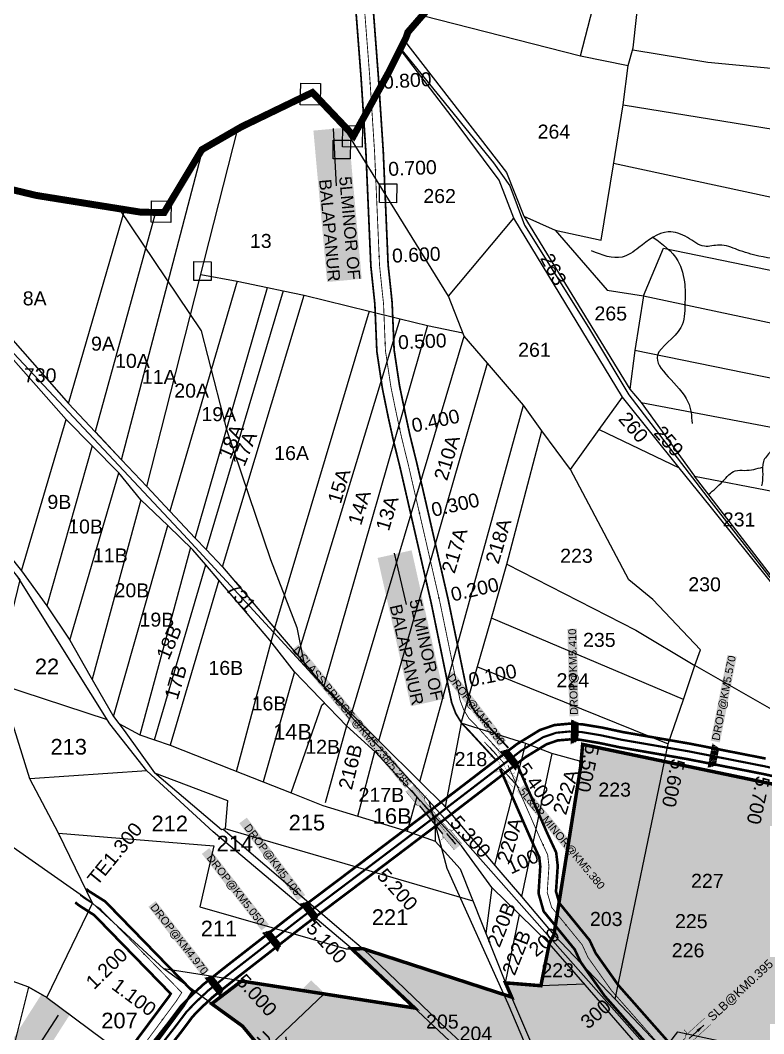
# Model space of a CAD drawing. Header units: inches. Extents: x 191726 to 254104, y 1600078 to 1621862.
# Drawn here: x 193610 to 194467, y 1614403 to 1615570 of the extents above; entities that cross this region are included whole.
import ezdxf
from ezdxf.enums import TextEntityAlignment as Align

# ---------------------------------------------------------------- set-up
doc = ezdxf.new("R2010")
doc.units = ezdxf.units.IN
doc.header["$LTSCALE"] = 15
doc.header["$MEASUREMENT"] = 0
doc.linetypes.add('ACAD_ISO02W100', pattern=[15, 12, -3])
doc.linetypes.add('HIDDEN2', pattern=[0.1875, 0.125, -0.0625])
for name, color, linetype in [('BOUNDRY STONES', 240, 'Continuous'), ('CANAL1', 7, 'Continuous'), ('CS', 134, 'Continuous'), ('CSMark', 72, 'Continuous'), ('PAPER SIZE', 5, 'Continuous'), ('PLOTS', 7, 'Continuous'), ('PLOTS NO', 7, 'Continuous'), ('ROADS', 1, 'Continuous'), ('STREAMS', 4, 'Continuous'), ('STRUCTURE', 5, 'Continuous'), ('text2', 7, 'Continuous'), ('VILLAGE BOUNDAY', 5, 'Continuous'), ('WUA-7', 3, 'Continuous')]:
    doc.layers.add(name, color=color, linetype=linetype)
doc.styles.get("Standard").update_dxf_attribs({"font": 'arial.ttf'})
doc.dimstyles.get("Standard").update_dxf_attribs({"dimtxt": 0.18, "dimasz": 0.18, "dimexe": 0.18, "dimexo": 0.0625, "dimgap": 0.09, "dimtad": 0, "dimtih": 1, "dimtoh": 1, "dimdec": 4, "dimzin": 0, "dimdsep": 46, "dimtxsty": 'Standard', "dimcen": 0.09, "dimadec": 0, "dimazin": 0, "dimtfac": 1, "dimtdec": 4, "dimtofl": 0, "dimtmove": 0, "dimatfit": 3, "dimfxl": 1, "dimtolj": 1, "dimtzin": 0, "dimarcsym": 0})

# ---------------------------------------------------------------- blocks, each defined once
blk = doc.blocks.new('DROP')
h = blk.add_hatch()
h.set_pattern_fill('ANSI31', color=1, scale=10, angle=45)
h.set_pattern_definition([(90, (-324.4107, -25.7687), (-1.25, 0), [])])
h.paths.add_polyline_path([(-9.9, -4.3), (-13.8, 4.1), (13.8, 4.1), (10.2, -4.3)])
at = {"layer": 'STRUCTURE', "color": 5, "const_width": 0.49}
blk.add_lwpolyline([(-9.9, -4.3), (-13.8, 4.1), (13.8, 4.1), (10.2, -4.3), (-9.9, -4.3)], dxfattribs=at)
at = {"layer": 'STRUCTURE', "color": 5}
blk.add_circle((0, 0), 1.33, dxfattribs=at)
blk = doc.blocks.new('DLB')
at = {"layer": 'STRUCTURE'}
h = blk.add_hatch(dxfattribs=at)
h.set_pattern_fill('DOTS', color=6, scale=20, angle=320.37224793, style=0)
h.paths.add_polyline_path([(769699.5, 1706950), (769699.5, 1706934), (769729.1, 1706934), (769732.1, 1706936), (769792.1, 1706936), (769795.1, 1706934), (769824.7, 1706934), (769824.7, 1706950), (769795.1, 1706950), (769792.1, 1706948), (769732.1, 1706948), (769729.1, 1706950)])
at = {"layer": 'STRUCTURE', "color": 6, "const_width": 0.628}
for points in [[(769726.1, 1706956), (769726.1, 1706952), (769732.1, 1706948), (769792.1, 1706948), (769798.1, 1706952), (769798.1, 1706956)], [(769726.1, 1706928), (769726.1, 1706932), (769732.1, 1706936), (769792.1, 1706936), (769798.1, 1706932), (769798.1, 1706928)], [(769732.1, 1706942), (769792.1, 1706942)]]:
    blk.add_lwpolyline(points, dxfattribs=at)
at = {"layer": 'STRUCTURE', "color": 6, "linetype": 'ACAD_ISO02W100', "ltscale": 0.5, "const_width": 0.5}
for points in [[(769699.5, 1706950), (769729.1, 1706950)], [(769795.1, 1706950), (769824.7, 1706950)], [(769699.5, 1706934), (769729.1, 1706934)], [(769795.1, 1706934), (769824.7, 1706934)]]:
    blk.add_lwpolyline(points, dxfattribs=at)
at = {"layer": 'STRUCTURE', "color": 6}
blk.add_lwpolyline([(769732.1, 1706936), (769792.1, 1706936)], dxfattribs=at)
blk.add_lwpolyline([(769732.1, 1706936), (769792.1, 1706936)], dxfattribs=at)
at = {"layer": 'STRUCTURE', "color": 0}
blk.add_circle((769762.1, 1706942), 1.8, dxfattribs=at)
for points in [[(769703.8, 1706942), (769726.7, 1706942)], [(769818.6, 1706942), (769795.7, 1706942)]]:
    blk.add_leader(points, dimstyle='Standard', override={"dimasz": 10, "dimgap": 0.09, "dimtad": 0}, dxfattribs=at)
blk = doc.blocks.new('OT')
at = {"layer": 'STRUCTURE', "color": 190}
for points, const_width in [([(769775.2, 1706601.8), (769775.2, 1706597.8), (769769.2, 1706593.8), (769761.8, 1706593.8), (769754.4, 1706593.8), (769748.4, 1706597.8), (769748.4, 1706601.8)], 0.5), ([(769751.4, 1706595.8), (769729.4, 1706595.8)], 0.5), ([(769751.4, 1706579), (769729.4, 1706579)], 0.5), ([(769748.4, 1706573), (769748.4, 1706577), (769754.4, 1706581), (769761.8, 1706581), (769761.8, 1706581), (769761.8, 1706581), (769769.2, 1706581), (769775.2, 1706577), (769775.2, 1706573)], 0.5), ([(769761.8, 1706593.8), (769761.8, 1706581)], 2.5)]:
    blk.add_lwpolyline(points, dxfattribs=dict(at, const_width=const_width))
at = {"layer": 'STRUCTURE', "color": 0}
blk.add_circle((769761.8, 1706587.4), 1.87, dxfattribs=at)
blk.add_leader([(769732.6, 1706587.4), (769753.8, 1706587.4)], dimstyle='Standard', override={"dimasz": 10, "dimgap": 0.09, "dimtad": 0}, dxfattribs=at)
blk = doc.blocks.new('SLB')
at = {"layer": 'STRUCTURE'}
h = blk.add_hatch(dxfattribs=at)
h.set_pattern_fill('DOTS', color=6, scale=20, angle=320.3722, style=0)
h.set_pattern_definition([(320.372247934, (-159.4327, -72.9564), (1.2786241598, 0.5641323054), [0, -1.25])])
h.paths.add_polyline_path([(769699.5, 1706871.1), (769699.5, 1706861.1), (769729.1, 1706861.1), (769732.1, 1706863.1), (769792.1, 1706863.1), (769795.1, 1706861.1), (769824.7, 1706861.1), (769824.7, 1706871.1), (769795.1, 1706871.1), (769792.1, 1706869.1), (769732.1, 1706869.1), (769729.1, 1706871.1)])
at = {"layer": 'STRUCTURE', "color": 6, "linetype": 'ACAD_ISO02W100', "ltscale": 0.5, "const_width": 0.5}
for points in [[(769699.5, 1706871.1), (769729.1, 1706871.1)], [(769795.1, 1706871.1), (769824.7, 1706871.1)], [(769699.5, 1706861.1), (769729.1, 1706861.1)], [(769795.1, 1706861.1), (769824.7, 1706861.1)]]:
    blk.add_lwpolyline(points, dxfattribs=at)
at = {"layer": 'STRUCTURE', "color": 6, "const_width": 0.628}
for points in [[(769726.1, 1706877.1), (769726.1, 1706873.1), (769732.1, 1706869.1), (769792.1, 1706869.1), (769798.1, 1706873.1), (769798.1, 1706877.1)], [(769726.1, 1706855.1), (769726.1, 1706859.1), (769732.1, 1706863.1), (769792.1, 1706863.1), (769798.1, 1706859.1), (769798.1, 1706855.1)]]:
    blk.add_lwpolyline(points, dxfattribs=at)
at = {"layer": 'STRUCTURE', "color": 6}
blk.add_lwpolyline([(769732.1, 1706863.1), (769792.1, 1706863.1)], dxfattribs=at)
blk.add_lwpolyline([(769732.1, 1706863.1), (769792.1, 1706863.1)], dxfattribs=at)
at = {"layer": 'STRUCTURE', "color": 0}
blk.add_circle((769762.1, 1706866.1), 1.24, dxfattribs=at)
for points in [[(769703.8, 1706866), (769726.7, 1706866)], [(769818.6, 1706865.8), (769795.7, 1706865.8)]]:
    blk.add_leader(points, dimstyle='Standard', override={"dimasz": 10, "dimgap": 0.09, "dimtad": 0}, dxfattribs=at)

msp = doc.modelspace()

# ---------------------------------------------------------------- hatches: boundary and pattern name
at = {"layer": 'PLOTS NO', "true_color": 0x105689}
h = msp.add_hatch(color=146, dxfattribs=at)
h.dxf.hatch_style = 1
h.paths.add_polyline_path([(194598, 1613238), (194509.2, 1613282.3), (194424.3, 1613392.6), (194436.5, 1613437.6), (194296.9, 1613438.2), (194236.9, 1613469.9), (194243.6, 1613610.2), (194284.5, 1613731.1), (194290, 1613785.7), (194303.7, 1613833), (194299.5, 1613973.2), (194291.8, 1614015), (194292.2, 1614087.4), (194246.2, 1614180.5), (194240, 1614160.1), (194165.4, 1614104.8), (194158, 1614080.5), (194114.3, 1613906.9), (194061.2, 1613696.2), (193990.3, 1613693.9), (193935.3, 1613707.8), (193824.5, 1613702), (193817.8, 1613686), (193758.6, 1613683.4), (193809.4, 1613919.5), (193877.8, 1614267.9), (193905.2, 1614364.8), (193866.3, 1614411.7), (193830.8, 1614437.4), (193865.1, 1614463.6), (194064.7, 1614432.5), (193992.1, 1614500.7), (194005.2, 1614500.8), (194176.4, 1614445.1), (194169.3, 1614461.5), (194210.1, 1614458.2), (194219.8, 1614506.9), (194225.1, 1614516.9), (194255.9, 1614710.5), (194258.2, 1614736.2), (194517.3, 1614682.1), (194541.8, 1614670.7), (194621.4, 1614655.3), (194701.4, 1614614.9), (194866.1, 1614533.4), (194945.2, 1614493.5), (195014.9, 1614466.1), (195100.1, 1614436.3), (195173.6, 1614402.6), (195381.1, 1614274.3), (195472.3, 1614218.2), (195436.8, 1613955.9), (195425.2, 1613891.8), (195462.7, 1613881.5), (195583, 1613848.6), (195573.2, 1613750.5), (195522.7, 1613768.2), (195451.5, 1613564.4), (195415.5, 1613513), (195314.9, 1613439.1), (195280.6, 1613427.6), (195253.3, 1613427.2), (195234.5, 1613427.5), (195142.2, 1613412.7), (194996.6, 1613490.5), (194906, 1613522.3), (194848, 1613536.8), (194706.3, 1613626.6), (194704.9, 1613612), (194691.9, 1613513.8), (194679.9, 1613381.8), (194674.8, 1613382.9), (194671, 1613369.1), (194637.3, 1613379.6)])

# ---------------------------------------------------------------- linework, layer by layer
at = {"layer": 'BOUNDRY STONES'}
msp.add_lwpolyline([(194048.5, 1615538), (194155.5, 1615406.1), (194174.3, 1615379.6), (194191.1, 1615334.4), (194264.9, 1615216.4), (194311.6, 1615138.8), (194406.1, 1615015.3), (194513.3, 1614877.6), (194560.9, 1614815.1), (194706.2, 1614534.2), (194748, 1614459.8), (194768.1, 1614371), (194774.2, 1614340.6), (194792.1, 1614316.3), (194859.2, 1614260.1), (194967.9, 1614166.2), (195058.3, 1614096.6), (195098.4, 1614064.7)], dxfattribs=at)
for points in [[(193933.4, 1615497.8), (193956, 1615497.4), (193955.6, 1615472.7), (193932.9, 1615473.1)], [(193981.8, 1615449.3), (194004.5, 1615448.9), (194004, 1615424.2), (193981.4, 1615424.6)], [(193970.7, 1615432.4), (193990.6, 1615432.3), (193990.5, 1615410.7), (193970.6, 1615410.8)], [(194024.1, 1615381.8), (194044, 1615381.8), (194043.9, 1615360.2), (194024, 1615360.3)], [(193761.4, 1615362.5), (193784, 1615362.1), (193783.6, 1615337.4), (193760.9, 1615337.8)], [(193810.3, 1615292.3), (193830.2, 1615292.2), (193830.1, 1615270.6), (193810.2, 1615270.7)]]:
    msp.add_lwpolyline(points, close=True, dxfattribs=at)
at = {"layer": 'CANAL1', "color": 200}
for points, const_width in [([(194158, 1614718.4), (194127.4, 1614751.7), (194119.1, 1614760.2), (194112, 1614771.8), (194107.3, 1614784.3), (194083.8, 1614898.7), (194048.1, 1615054.1), (194039.9, 1615087.4), (194034.1, 1615113.7), (194027.5, 1615146.1), (194021.1, 1615188.8), (194018.8, 1615243.5), (194017.6, 1615254.8), (194014.2, 1615287.1), (194008.5, 1615418), (194002.9, 1615504.6), (193996.2, 1615591.4)], 2), ([(194172.7, 1614732), (194141.9, 1614765.4), (194135, 1614772.5), (194130.1, 1614780.6), (194126.6, 1614789.9), (194103.3, 1614902.9), (194067.5, 1615058.7), (194059.3, 1615092), (194053.7, 1615117.9), (194047.2, 1615149.6), (194041, 1615190.7), (194038.7, 1615245), (194037.5, 1615256.9), (194034.1, 1615288.5), (194028.5, 1615419.1), (194022.8, 1615506), (194016.2, 1615592.8)], 2), ([(193744.9, 1614369.7), (193780.7, 1614415.1), (193795.2, 1614434.4), (193807, 1614446.5), (193821.1, 1614459.6), (193847.3, 1614480.4), (193927.3, 1614542.7), (194010.6, 1614605.5), (194089.7, 1614665.4), (194182.3, 1614736.4), (194209, 1614752.8), (194225.9, 1614758.5), (194242.3, 1614760), (194257.3, 1614759.4), (194280.9, 1614755.5), (194304.5, 1614750.4), (194381.9, 1614737), (194469.1, 1614719.9)], 3), ([(193759.1, 1614358.6), (193795, 1614404.1), (193808.9, 1614422.7), (193819.5, 1614433.6), (193832.9, 1614445.9), (193858.4, 1614466.2), (193938.3, 1614528.4), (194021.5, 1614591.1), (194100.6, 1614651), (194192.5, 1614721.6), (194216.7, 1614736.4), (194229.6, 1614740.8), (194242.8, 1614741.9), (194255.5, 1614741.5), (194277.5, 1614737.8), (194301.1, 1614732.8), (194378.6, 1614719.3), (194465.4, 1614702.3), (194541.5, 1614685.4)], 3), ([(194163.1, 1614708.1), (194199.3, 1614625.5), (194208.2, 1614606.3), (194209.4, 1614595.7), (194207.4, 1614564.6), (194213.3, 1614543.8), (194249.1, 1614499.9), (194255.8, 1614485.6), (194283.6, 1614446.4), (194343.3, 1614378.7), (194430.9, 1614282.4), (194491.4, 1614212.3), (194503.6, 1614196.1), (194603.4, 1614082.4), (194738.3, 1613926.6), (194874.6, 1613780.8), (194966.8, 1613686.3), (195079.4, 1613572.9), (195149.3, 1613501.7), (195206.8, 1613454.3), (195226.7, 1613442.4), (195278.6, 1613427.9), (195359.2, 1613412.4)], 3), ([(194181.4, 1614716.1), (194217.5, 1614633.7), (194227.7, 1614611.7), (194229.5, 1614596.2), (194227.5, 1614566.7), (194231.4, 1614553.3), (194266.2, 1614510.6), (194273.2, 1614495.7), (194299.3, 1614458.8), (194358.2, 1614392.1), (194445.9, 1614295.6), (194506.9, 1614224.9), (194519.1, 1614208.8), (194618.5, 1614095.5), (194753.2, 1613940), (194889.1, 1613794.6), (194981, 1613700.3), (195093.6, 1613586.9), (195162.8, 1613516.4), (195219.5, 1613469.7), (195234.6, 1613461), (195283.2, 1613447.4), (195363.3, 1613432)], 3), ([(193758.2, 1614380.9), (193798.4, 1614434.9), (193808.9, 1614451.7), (193708.2, 1614555.2), (193689.4, 1614567.1), (193686.2, 1614569.7)], 3), ([(193742.3, 1614393), (193781.9, 1614446.2), (193783.6, 1614449), (193695.5, 1614539.5), (193677.7, 1614550.9), (193673.6, 1614554.2)], 3)]:
    msp.add_lwpolyline(points, dxfattribs=dict(at, const_width=const_width))
at = {"layer": 'CANAL1', "color": 1, "linetype": 'HIDDEN2', "ltscale": 4, "const_width": 1}
for points in [[(194165.3, 1614725.2), (194134.7, 1614758.6), (194127.1, 1614766.3), (194121.1, 1614776.2), (194117, 1614787.1), (194093.6, 1614900.8), (194057.8, 1615056.4), (194049.6, 1615089.7), (194043.9, 1615115.8), (194037.3, 1615147.9), (194031, 1615189.8), (194028.8, 1615244.2), (194027.5, 1615255.8), (194024.2, 1615287.8), (194018.5, 1615418.5), (194012.9, 1615505.3), (194006.2, 1615592.1)], [(194172.2, 1614712.1), (194208.4, 1614629.6), (194217.9, 1614609), (194219.4, 1614595.9), (194217.4, 1614565.6), (194222.4, 1614548.6), (194257.7, 1614505.3), (194264.5, 1614490.6), (194291.5, 1614452.6), (194350.7, 1614385.4), (194438.4, 1614289), (194499.2, 1614218.6), (194511.3, 1614202.5), (194610.9, 1614088.9), (194745.7, 1613933.3), (194881.9, 1613787.7), (194973.9, 1613693.3), (195086.5, 1613579.9), (195156, 1613509.1), (195213.1, 1613462), (195230.6, 1613451.7), (195280.9, 1613437.6), (195361.7, 1613422.1)], [(193750.3, 1614386.9), (193790.1, 1614440.6), (193796.3, 1614450.3), (193701.9, 1614547.3), (193683.6, 1614559), (193679.9, 1614562)]]:
    msp.add_lwpolyline(points, dxfattribs=at)
at = {"layer": 'CANAL1', "color": 3, "linetype": 'HIDDEN2', "ltscale": 8, "true_color": 0x00ff00, "const_width": 2.5}
msp.add_lwpolyline([(193752, 1614364.1), (193787.8, 1614409.6), (193802.1, 1614428.5), (193813.3, 1614440), (193827, 1614452.8), (193852.9, 1614473.3), (193932.8, 1614535.5), (194016.1, 1614598.3), (194095.2, 1614658.2), (194099.5, 1614661.6), (194163, 1614710.3), (194178.8, 1614722.4), (194187.4, 1614729), (194212.9, 1614744.6), (194227.8, 1614749.6), (194242.6, 1614751), (194256.4, 1614750.5), (194279.2, 1614746.7), (194302.8, 1614741.6), (194380.3, 1614728.2), (194467.3, 1614711.1), (194543.1, 1614694.3)], dxfattribs=at)
at = {"layer": 'CANAL1', "color": 1, "linetype": 'HIDDEN2', "ltscale": 4, "const_width": 1}
for points, elevation in [([(194168, 1614714.1), (194145.1, 1614738.9)], 2), ([(194163, 1614710.3), (194185.3, 1614685.8)], 1)]:
    msp.add_lwpolyline(points, dxfattribs=dict(at, elevation=elevation))
at = {"layer": 'CS'}
for p in [(194013.4, 1615497.9), (194019.4, 1615398.1), (194023.7, 1615298.2), (194030.7, 1615198.5), (194047.3, 1615100), (194070.1, 1615002.7), (194092.6, 1614905.2), (194112.8, 1614807.3), (194212.6, 1614620.6), (193679.9, 1614562), (194238.8, 1614528.5), (193753.2, 1614494.6), (194296.3, 1614447.1), (193774.2, 1614419.2)]:
    msp.add_point(p, dxfattribs=at)
at = {"layer": 'PLOTS'}
for points in [[(194255.9, 1615529.5), (194373.8, 1615985.7)], [(194073.6, 1615575.9), (194255.9, 1615529.5), (194310.6, 1615518.3), (194316.6, 1615538.6), (194324.4, 1615612.2)], [(194763.6, 1614356.8), (194749.8, 1614445.6), (194667.5, 1614600.3), (194613.3, 1614702.3), (194553.9, 1614813.9), (194477.7, 1614920.1), (194405, 1615010.7), (194369.5, 1615054.9), (194304.3, 1615136.3), (194179, 1615342.4), (194161.9, 1615386), (194107.7, 1615458.8), (194048, 1615537)], [(194052.9, 1615546.8), (194170.6, 1615395.1), (194190.3, 1615344.7), (194226.5, 1615328.4), (194226.5, 1615328.4), (194226.5, 1615328.4), (194226.5, 1615328.4)], [(194316, 1615536.5), (194402.4, 1615522.3), (194795.8, 1615485)], [(194226.5, 1615328.4), (194279.6, 1615317.1), (194293.6, 1615403.9), (194304.8, 1615473), (194310.6, 1615518.3)], [(193216.6, 1615476.8), (193341.1, 1615343.9), (193371.9, 1615268.2), (193404.3, 1615221), (193473.6, 1615109.3), (193611.7, 1614936.2), (193640.8, 1614895.8), (193667.2, 1614856.1), (193690.5, 1614815.7), (193717.7, 1614768.4), (193729.9, 1614752.3), (193765.1, 1614703.4), (193849.1, 1614671.4), (193846.3, 1614639.1), (193842.1, 1614637.9), (193765.1, 1614703.4)], [(194304.8, 1615473), (194449.2, 1615449.6), (194782.5, 1615395.5)], [(193437.5, 1613683), (193458.4, 1613762.2), (193415.7, 1613773.4), (193481.4, 1613997.4), (193598.6, 1614370.6), (193620.2, 1614456.5), (193641, 1614444.8), (193693.4, 1614553.4), (193654.5, 1614634.1), (193621.3, 1614696.4), (193587.3, 1614805.3), (193587.4, 1614832.2), (193610.1, 1614925.9), (193470.3, 1615102), (193401.4, 1615209.2), (193363.7, 1615268.2), (193333.6, 1615332.4), (193290.2, 1615377.2), (193264.1, 1615463.1)], [(193756.1, 1615033.1), (193860.8, 1615445.2)], [(194295.5, 1614442.8), (194356.8, 1614736.9), (194374.3, 1614788.1), (194387.6, 1614827.2), (194393.8, 1614845.3), (194339.2, 1614903.3), (194311.4, 1614925.7), (194244.4, 1615052.7), (194211, 1615097.6), (194190, 1615127.1), (194148.5, 1615175.4), (194121.7, 1615206.6), (194103.6, 1615252.6), (193980, 1615452.3)], [(194352.2, 1614354.5), (194261.3, 1614459.2), (194219.8, 1614506.9), (194185.3, 1614540.4), (194153.4, 1614571.4), (194118.8, 1614619.4), (194087.8, 1614653.1), (194067, 1614675.8), (194019.7, 1614727.2), (193986.2, 1614757.5), (193955.9, 1614788.9), (193926.1, 1614819.8), (193897.9, 1614856.3), (193839, 1614925.5), (193824.1, 1614943), (193809.2, 1614960.5), (193780.2, 1614988.3), (193749.2, 1615017.9), (193724, 1615049.1), (193693.1, 1615080.3), (193663.3, 1615110.4), (193524.2, 1615267.4), (193380.5, 1615429.6)], [(193404, 1615422.8), (193528.9, 1615284.5), (193665.9, 1615128.9), (193726.8, 1615064.2), (193756.1, 1615033.1), (193782.7, 1615004.8), (193811.9, 1614973.9), (193824.3, 1614960.7), (193843.2, 1614940.7), (193903.1, 1614870.2), (193930, 1614838.6), (193960.1, 1614803.2), (193992, 1614771.5), (194023.3, 1614740.4), (194072.1, 1614692), (194097.2, 1614667.2), (194161.8, 1614591.3), (194187.6, 1614561.1), (194225.1, 1614516.9), (194295.5, 1614442.8), (194351.3, 1614383.9), (194358.6, 1614393.2), (194368, 1614405.2), (194433.9, 1614390.9)], [(193766.1, 1615349), (193696.4, 1615096.5), (193726.8, 1615064.2), (193820.6, 1615422)], [(194770.5, 1615314.9), (194536.3, 1615353), (194293.9, 1615405.4)], [(193665.9, 1615128.9), (193730.6, 1615352.3)], [(194103.6, 1615252.6), (194179, 1615342.4)], [(194190.3, 1615344.7), (194312.4, 1615145.5), (194325.5, 1615130), (194387.1, 1615045.2), (194479, 1615027.5)], [(194226.5, 1615328.4), (194286.6, 1615259.6), (194328.2, 1615253.1), (194351.5, 1615307.9), (194750.6, 1615225.6)], [(193860.2, 1615269.7), (193782.7, 1615004.8)], [(193818.2, 1615277.4), (193860.2, 1615269.7), (193895.2, 1615262.5), (193913.1, 1615258.8), (193937.3, 1615253.8), (194012.2, 1615235.4), (194047.9, 1615226.6), (194079.6, 1615218.8), (194120.2, 1615210.3)], [(193811.9, 1614973.9), (193895.2, 1615262.5)], [(193913.1, 1615258.8), (193824.3, 1614960.7)], [(193843.2, 1614940.7), (193937.3, 1615253.8)], [(194328.2, 1615253.1), (194318.2, 1615189.9), (194312.4, 1615145.5)], [(194328.2, 1615253.1), (194746.1, 1615164.1)], [(194012.2, 1615235.4), (193903.1, 1614870.2)], [(193930, 1614838.6), (194047.9, 1615226.6)], [(194079.6, 1615218.8), (193960.1, 1614803.2)], [(193992, 1614771.5), (194121.7, 1615206.6)], [(194735.6, 1615104.9), (194318.2, 1615189.9)], [(194023.3, 1614740.4), (194148.5, 1615175.4)], [(194244.4, 1615052.7), (194277.2, 1615099), (194304.3, 1615136.3)], [(194325.5, 1615130), (194726.6, 1615054)], [(194070.5, 1614693.6), (194190, 1615127.1)], [(193611.7, 1614936.2), (193663.3, 1615110.4)], [(194118.4, 1614760.8), (194135.5, 1614820.7), (194153, 1614881.7), (194170.7, 1614943.7), (194211, 1615097.6)], [(194277.2, 1615099), (194369.5, 1615054.9)], [(193693.1, 1615080.3), (193640.8, 1614895.8)], [(193667.2, 1614856.1), (193724, 1615049.1)], [(195097.9, 1614074.1), (195049.7, 1614109.1), (194985.1, 1614156), (194897.6, 1614232.8), (194796.5, 1614315.9), (194778.6, 1614341.5), (194754, 1614458.4), (194681.9, 1614590.8), (194669.2, 1614614.2), (194634.3, 1614677.3), (194600.7, 1614738), (194559.4, 1614821.3), (194387.1, 1615045.2)], [(193749.2, 1615017.9), (193693, 1614811.4)], [(193717.7, 1614768.4), (193780.2, 1614988.3)], [(193806.4, 1614963.1), (193748, 1614747.3)], [(193764.8, 1614741.6), (193824.1, 1614943)], [(194170.7, 1614943.7), (194319.4, 1614867.8), (194387.6, 1614827.2)], [(194424.3, 1613392.6), (194436.5, 1613437.6), (194296.9, 1613438.2), (194236.9, 1613469.9), (194243.6, 1613610.2), (194284.5, 1613731.1), (194294.7, 1613831.1), (194283.4, 1614017.6), (194279.9, 1614085.9), (194240, 1614160.1), (194231, 1614244), (194213.9, 1614292.5), (194068.5, 1614428.9), (193991.4, 1614501.3), (193832.5, 1614635.4), (193756.1, 1614705.7), (193713.4, 1614760), (193608, 1614928.5)], [(193839, 1614925.5), (193782.8, 1614735.4)], [(194374.3, 1614788.1), (194153, 1614881.7)], [(193859.4, 1614705.1), (193899.3, 1614854.5), (193903.4, 1614869.9)], [(193693.4, 1614553.4), (193514.2, 1614678.7), (193523.5, 1614728.4), (193540.4, 1614818.6), (193587.4, 1614832.2)], [(194136.9, 1614825.6), (194356.8, 1614736.9)], [(194521.9, 1614750.3), (194387.6, 1614827.2)], [(193926.1, 1614819.8), (193890.2, 1614693)], [(193587.3, 1614805.3), (193710.5, 1614764.7)], [(193922.3, 1614680.3), (193957.9, 1614781.3), (193960.7, 1614783.9)], [(193992, 1614771.5), (193986.2, 1614757.5), (193961.4, 1614668.7)], [(193723.8, 1614760.3), (193748, 1614747.3), (193764.8, 1614741.6), (193782.8, 1614735.4), (193854, 1614707.3), (193890.2, 1614693), (193922.3, 1614680.3), (193958.9, 1614665.8), (193999.2, 1614653.6), (194055.9, 1614636.3), (194088.3, 1614624.9)], [(194225.1, 1614516.9), (194255.9, 1614710.5), (194255.1, 1614716.7), (194222.8, 1614725.6), (194192.7, 1614737.2), (194118.4, 1614760.8), (194099.8, 1614664.1)], [(194156.9, 1614597.1), (194192.7, 1614737.2)], [(193999.2, 1614653.6), (194018.9, 1614727.9)], [(194222.8, 1614725.6), (194187.6, 1614561.1)], [(193756.1, 1614705.7), (193621.3, 1614696.4)], [(194067, 1614675.8), (194055.9, 1614636.3)], [(193641, 1614444.8), (193620.2, 1614456.5), (193458, 1614514.8), (193226.2, 1614598), (193038.5, 1614666.6)], [(194087.8, 1614653.1), (194088.3, 1614624.9), (194117.2, 1614592.8), (194169.3, 1614461.5), (194176.4, 1614445.1), (194220.2, 1614342.7)], [(193844.2, 1614638.5), (193990.9, 1614513.1), (194005.2, 1614500.8), (194102, 1614407.7), (194167, 1614347.8), (194203.4, 1614309.2), (194219.1, 1614292.5), (194229.7, 1614292.5)], [(194132, 1614555.6), (193846.3, 1614639.1)], [(193654.5, 1614634.1), (193833.4, 1614619.3), (193817, 1614549.1), (193985.9, 1614500.6), (194005.2, 1614500.8), (194176.4, 1614445.1)], [(194153.4, 1614571.4), (194146.8, 1614518.2)], [(194064.7, 1614432.5), (193775.7, 1614477.6), (193693.4, 1614553.4)], [(194260.7, 1614459.9), (194210.1, 1614458.2), (194169.3, 1614461.5), (194185.3, 1614540.4)], [(193641, 1614444.8), (193755, 1614359.7), (193877.8, 1614267.9), (193905.2, 1614364.8), (193866.3, 1614411.7), (193775.7, 1614477.6)]]:
    msp.add_lwpolyline(points, dxfattribs=at)
at = {"layer": 'PLOTS NO'}
msp.add_lwpolyline([(194210.1, 1614458.2), (194219.8, 1614506.9)], dxfattribs=at)
at = {"layer": 'ROADS'}
for points in [[(194216, 1614333.9), (194172.4, 1614437.3), (194102, 1614593.1), (194081.3, 1614670.8), (193798.4, 1614977.9), (193597.1, 1615192.6), (193545.8, 1615251.2), (193384.8, 1615428.4)], [(193724, 1615353.4), (193818.5, 1615212.6), (193848, 1615099), (193898.4, 1614949.2), (193929, 1614871), (193937.6, 1614826.8)], [(194081.3, 1614670.8), (194368.7, 1614346.4), (194513.1, 1614182.2), (194601, 1614080.7), (194713.2, 1613945.2), (194856.1, 1613803.4), (194971.4, 1613690.6), (195225.1, 1613442.5), (195242.4, 1613423.4), (195273.5, 1613379.5), (195324.7, 1613295.9), (195361, 1613236.7), (195371.9, 1613226)]]:
    msp.add_lwpolyline(points, dxfattribs=at)
at = {"layer": 'STREAMS'}
for points in [[(195480.2, 1616005.8), (195469.8, 1615993.8), (195449.8, 1615987.6), (195422.2, 1616015.3), (195384.3, 1616038.9), (195359.8, 1616040.2), (195345.9, 1616029.9), (195290.8, 1616036.6), (195244.2, 1616033), (195206, 1615991.5), (195182.2, 1615981.8), (195142.4, 1615948.5), (195099.7, 1615935.4), (195047.8, 1615929.1), (194998.7, 1615934.6), (194976.7, 1615905.1), (194947.8, 1615881.3), (194937.9, 1615858.2), (194904, 1615821.9), (194876, 1615803.3), (194834.2, 1615798.2), (194805.1, 1615784.1), (194771.6, 1615708.4), (194752.7, 1615619.5), (194697.2, 1615601.3), (194653.1, 1615582.7), (194642.8, 1615531.9), (194616.7, 1615471), (194597.5, 1615437.8), (194581.5, 1615401.5), (194561, 1615349), (194543.2, 1615319.8), (194515.7, 1615286.6), (194520.7, 1615229.4), (194509.2, 1615199.2), (194496.2, 1615178.8), (194491.3, 1615154.7), (194491.4, 1615122.8), (194486.9, 1615099.4), (194474.5, 1615073.6), (194466.4, 1615061.9), (194465.7, 1615047.3), (194464.4, 1615033.9)], [(194521.2, 1615296.6), (194501.9, 1615295.2), (194461.2, 1615298.7), (194436.8, 1615306), (194415.8, 1615311.4), (194398.5, 1615310), (194378.9, 1615320.2), (194356.9, 1615326.5), (194322.9, 1615308.5), (194303.7, 1615297.6), (194268.3, 1615304.9)], [(194339.4, 1615320.3), (194367.8, 1615293.4), (194375.8, 1615265.6), (194376, 1615242.9), (194371.3, 1615216.4), (194344.5, 1615184.5), (194379.5, 1615130.9), (194384.2, 1615106)], [(194403.3, 1615024.2), (194419.5, 1615039), (194426.7, 1615046.6), (194433.9, 1615051.3), (194444.9, 1615051.9), (194465.5, 1615055.6)]]:
    msp.add_spline(points, degree=3, dxfattribs=at)
at = {"layer": 'text2', "color": 2, "linetype": 'Continuous'}
for p in [(194249, 1614750.7, 107), (194175.4, 1614719.8, 1), (194178.8, 1614722.5, 1), (194409.1, 1614722.5, 1), (194163.8, 1614710.9, 1), (194099.5, 1614661.6), (194086.8, 1614651.9, 1), (193944.2, 1614544.1, 1), (193901.3, 1614511, 1), (193834.8, 1614459)]:
    msp.add_point(p, dxfattribs=at)
at = {"layer": 'text2', "color": 2}
for p in [(194271.6, 1614747.9), (194370.4, 1614729.9), (194019.6, 1614601), (193939.6, 1614540.7), (193860.5, 1614479.2), (193788.4, 1614410.3)]:
    msp.add_point(p, dxfattribs=at)
at = {"layer": 'VILLAGE BOUNDAY', "color": 5, "linetype": 'ACAD_ISO02W100', "ltscale": 0.2, "const_width": 8}
msp.add_lwpolyline([(194109.2, 1615617), (194056.8, 1615556.6), (194054.6, 1615550.1), (194034.4, 1615509.8), (193994.3, 1615437.3), (193946.9, 1615487.2), (193865.2, 1615447.7), (193819.5, 1615421.3), (193776, 1615348.9), (193749.2, 1615349.3), (193628.7, 1615368.6), (193440.6, 1615413.6)], dxfattribs=at)
at = {"layer": 'WUA-7', "color": 15, "ltscale": 2, "const_width": 4}
msp.add_lwpolyline([(193905.2, 1614364.8), (193866.3, 1614411.7), (193830.8, 1614437.4), (193865.1, 1614463.6), (194064.7, 1614432.5), (193992.1, 1614500.7), (194005.2, 1614500.8), (194176.4, 1614445.1), (194169.3, 1614461.5), (194210.1, 1614458.2), (194219.8, 1614506.9), (194225.1, 1614516.9), (194255.9, 1614710.5), (194258.2, 1614736.2), (194517.3, 1614682.1), (194541.8, 1614670.7), (194621.4, 1614655.3), (194701.4, 1614614.9), (194866.1, 1614533.4), (194945.2, 1614493.5), (195014.9, 1614466.1), (195100.1, 1614436.3), (195173.6, 1614402.6), (195381.1, 1614274.3)], dxfattribs=at)

# ---------------------------------------------------------------- block references
at = {"layer": 'STRUCTURE', "color": 0}
for name, p, xscale, yscale, zscale, rotation in [('OT', (-799789.7, 1281224.1, 2), 0.5599999999999999, 0.5599999999999999, 0.5599999999999999, 312.8258609186911), ('OT', (1188120.6, 1948200.4, 1), 0.5599999999999999, 0.5599999999999999, 0.5599999999999999, 132.8258609186911), ('DLB', (-1069993, 1268050, 1), 0.7, 0.7, 0.7, 309.606714684518)]:
    msp.add_blockref(name, p, dxfattribs=dict(at, xscale=xscale, yscale=yscale, zscale=zscale, rotation=rotation))
at = {"layer": 'STRUCTURE', "color": 0, "rotation": 42.32982325714458}
msp.add_blockref('SLB', (774684.9, -165833.9, 100), dxfattribs=at)
at = {"layer": 'text2', "color": 2, "linetype": 'Continuous'}
for p, rotation in [((194249, 1614750.7, 107), 88.53119387922061), ((194175.4, 1614719.8, 1), 128.3320094489185), ((194409.1, 1614722.5, 1), 78.99886185805495), ((193944.2, 1614544.1, 1), 127.2676379210215), ((193901.3, 1614511, 1), 129.0040919990052), ((193834.8, 1614459), 129.0040919990052)]:
    msp.add_blockref('DROP', p, dxfattribs=dict(at, rotation=rotation))

# ---------------------------------------------------------------- texts
at = {"layer": 'CSMark', "color": 1}
for s, rotation, p in [('0.800', 3.7151, (194028.2, 1615499.2)), ('0.700', 2.4706, (194034.2, 1615399)), ('0.600', 2.4706, (194038.6, 1615299.1)), ('0.500', 2.3878, (194045.5, 1615199.4)), ('0.400', 12.3984, (194061.4, 1615103.1)), ('0.300', 12.95, (194084.2, 1615006)), ('0.200', 12.95, (194106.6, 1614908.5)), ('0.100', 11.6189, (194127, 1614810.1)), ('5.500', 257.989, (194270.1, 1614736.2)), ('5.400', 306.03, (194188.1, 1614712.3)), ('5.600', 257.989, (194368.7, 1614718.9)), ('5.700', 257.989, (194466.5, 1614699.2)), ('5.300', 312.4592, (194110.2, 1614650.6)), ('TE1.300', 50.7761, (193692.5, 1614577.5)), ('5.200', 312.4592, (194025.9, 1614589.7)), ('5.100', 312.4592, (193944.4, 1614528.9)), ('1.200', 44.2154, (193689.7, 1614458.7)), ('1.100', 323.3764, (193719, 1614461.8)), ('5.000', 312.4592, (193863.8, 1614468))]:
    msp.add_text(s, height=16, rotation=rotation, dxfattribs=at).set_placement(p, align=Align.MIDDLE_LEFT)
for s, rotation, p in [('100', 24.8749, (194206, 1614609.2)), ('200', 39.1803, (194228.3, 1614520.4)), ('300', 41.4, (194287.2, 1614438))]:
    msp.add_text(s, height=16, rotation=rotation, dxfattribs=at).set_placement(p, align=Align.MIDDLE_RIGHT)
at = {"layer": 'PLOTS NO'}
for s, rotation, p in [('264', 359.7324, (194225.1, 1615442.1)), ('262', 359.7324, (194093.4, 1615367.9)), ('13', 359.7324, (193887.4, 1615316.2)), ('263', 297.5349, (194224.7, 1615283.4)), ('8A', 359.7324, (193626.9, 1615250)), ('265', 359.7324, (194290.6, 1615232.6)), ('9A', 359.7324, (193705.6, 1615197.8)), ('261', 359.7324, (194202.7, 1615190.8)), ('10A', 359.7324, (193739.5, 1615178)), ('730', 359.7324, (193633.2, 1615161.4)), ('11A', 359.7324, (193770.4, 1615159.6)), ('20A', 359.7324, (193807.7, 1615143.7)), ('19A', 359.7324, (193839, 1615116.6)), ('260', 310.6862, (194316.8, 1615101.6)), ('18A', 66.2669, (193853, 1615085.2)), ('259', 310.6862, (194357.5, 1615085.5)), ('17A', 67.7659, (193868.5, 1615076.9)), ('210A', 73.2614, (194101.8, 1615066.5)), ('16A', 359.7324, (193922.9, 1615071.8)), ('15A', 73.2614, (193977.5, 1615033.9)), ('9B', 359.7324, (193655.3, 1615015.5)), ('14A', 73.2614, (194000.9, 1615009.1)), ('13A', 73.2614, (194032.9, 1615002.5)), ('231', 359.7324, (194438.5, 1614995.3)), ('10B', 359.7324, (193685.5, 1614987.2)), ('218A', 73.2614, (194161.1, 1614970.5)), ('217A', 73.2614, (194110.5, 1614959.6)), ('11B', 359.7324, (193714, 1614954)), ('223', 359.7324, (194251.1, 1614953.5)), ('20B', 359.7324, (193738.9, 1614913.7)), ('731', 312.8343, (193864.5, 1614906.2)), ('230', 359.7324, (194398.7, 1614920.6)), ('19B', 359.7324, (193767.7, 1614879.9)), ('18B', 66.6665, (193781.7, 1614853.9)), ('235', 359.7324, (194277.4, 1614856.6)), ('17B', 73.7062, (193789.3, 1614808)), ('16B', 359.7324, (193847.1, 1614824.3)), ('224', 359.7324, (194246.9, 1614810.1)), ('16B', 359.7324, (193896.9, 1614783.4)), ('12B', 359.7324, (193958.7, 1614733.4)), ('216B', 76.2535, (193990.6, 1614710.4)), ('218', 359.7324, (194129.5, 1614719.3)), ('222A', 73.2614, (194238.8, 1614681.4)), ('217B', 359.7324, (194026.3, 1614678.1)), ('223', 359.7324, (194295.1, 1614684.1)), ('220A', 73.2614, (194174.3, 1614625.9)), ('227', 359.7324, (194401.9, 1614579)), ('220B', 68.4682, (194164.6, 1614528.6)), ('203', 359.7324, (194285.4, 1614535.1)), ('225', 359.7324, (194383.4, 1614532.6)), ('222B', 68.4682, (194182, 1614496.3)), ('226', 359.7324, (194379.7, 1614499)), ('223', 359.7324, (194229.4, 1614476)), ('205', 359.7324, (194096.6, 1614416.9)), ('204', 359.7324, (194135.2, 1614403.1))]:
    msp.add_text(s, height=16.12, rotation=rotation, dxfattribs=at).set_placement(p, align=Align.MIDDLE_CENTER)
for s, p in [('22', (193641.1, 1614826)), ('14B', (193924, 1614750.7)), ('213', (193666.1, 1614733.5)), ('16B', (194038.8, 1614653.7)), ('212', (193782.5, 1614645.1)), ('215', (193940.5, 1614646.1)), ('214', (193857.5, 1614622)), ('221', (194036.3, 1614537.2)), ('211', (193839.2, 1614524.1)), ('207', (193724.6, 1614418.1))]:
    msp.add_text(s, height=18, dxfattribs=at).set_placement(p, align=Align.MIDDLE_CENTER)
at = {"layer": 'STRUCTURE', "color": 5, "attachment_point": 1, "bg_fill": 1, "box_fill_scale": 1.1, "bg_fill_color": 7, "bg_fill_true_color": 16777215, "bg_fill_transparency": 0}
for s, insert, char_height, width, rotation in [('\\pi54.51494;{\\C1;5LMINOR OF    \\P\\pi55.54631;BALAPANUR}', (193986.7, 1615445.4), 14, 172.34, 275.1604), ('\\pi54.51494;{\\C1;5LMINOR OF    \\P\\pi55.54631;BALAPANUR}', (194060.1, 1614958.1), 14, 172.34, 282.6363), ('\\pi0.52999;DROP@KM5.410', (194243.7, 1614769.5), 9, 98.9, 91.2021), ('L CLASS BRIDGE @KM5.238/5.285', (193930.6, 1614850, 1), 9, 204.536, 309.6067), ('\\pi0.52999;DROP@KM5.570', (194406.8, 1614741.2), 9, 98.9, 78.9197), ('\\pi0.52999;DROP@KM5.390', (194108.6, 1614819.2), 9, 98.9, 307.5111), ('\\pi1.05791;5L&2R MINOR@KM5.380', (194190.4, 1614688.1), 9, 147.921, 309.5787), ('\\pi5.97531;DROP@KM5.105', (193871.1, 1614650.6), 9, 109.889, 307.0271), ('\\pi6.02442;DROP@KM5.050', (193827.9, 1614615.5), 9, 109.889, 307.8988), ('\\pi0.57911;DROP@KM4.970', (193766.2, 1614554.5, -1), 9, 98.998, 307.8988), ('SLB@KM0.395', (194401, 1614423.9, 100), 10, 95.932, 42.7447), ('{\\C1;BALAPANURU DISTRIBUTORY}', (193798.3, 1614312.8), 14, 209.919, 45.498), ('{\\C1;4AL MINOR OF BALAPANURU}', (193520.9, 1614267.5), 14, 211.275, 57.438)]:
    msp.add_mtext(s, dxfattribs=dict(at, insert=insert, char_height=char_height, width=width, rotation=rotation))

# ---------------------------------------------------------------- leaders
at = {"layer": 'PAPER SIZE', "color": 1}
for points, override in [([(193970.7, 1615445.8), (193974.4, 1615379.5)], {"dimasz": 30, "dimgap": 0.09, "dimtad": 0, "dimtfill": 2, "dimtfillclr": 5}), ([(194040.9, 1614956.4), (194054.8, 1614897.2)], {"dimasz": 30, "dimgap": 0.09, "dimtad": 0, "dimtfill": 2, "dimtfillclr": 5}), ([(193960.5, 1614448.8), (193898, 1614389.7)], {"dimasz": 40, "dimgap": 0.09, "dimtad": 0, "dimtfill": 2, "dimtfillclr": 5}), ([(193654.1, 1614424.1), (193610.5, 1614358.1)], {"dimasz": 30, "dimgap": 0.09, "dimtad": 0, "dimtfill": 2, "dimtfillclr": 5})]:
    msp.add_leader(points, dimstyle='Standard', override=override, dxfattribs=at)

doc.saveas('drawing.dxf')
